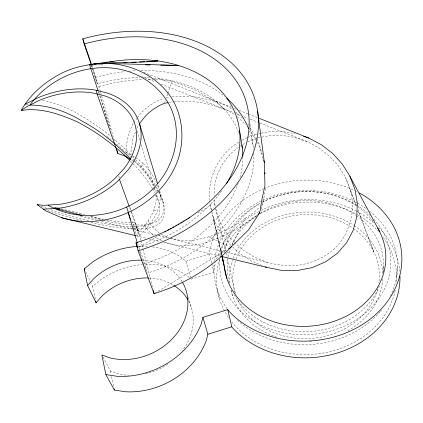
<?xml version="1.0" encoding="UTF-8"?>
<svg xmlns="http://www.w3.org/2000/svg" width="423" height="423" viewBox="0 0 423 423"><rect width="100%" height="100%" fill="white"/><g stroke="black" fill="none" stroke-linecap="round" stroke-linejoin="round"><path stroke-width="0.32" stroke-dasharray="2.12 1.59" d="M152.444 246.9A75.426 62.583 -25.1 0 1 181.298 257.422L185.877 261.261L191.111 279.185L213.901 272.211L213.969 270.154A93.414 79.08 -2.9 0 1 215.513 262.662M211.595 262.842L209.443 254.096L209.522 252.002A96.618 80.465 -3.3 0 1 263.571 188.764M383.048 272.629L383.571 264.867M396.547 276.325L397.578 265.311M261.218 208.798L262.556 204.626L265.501 189.308L265.443 187.78M153.248 185.845C150.747 179.003 146.474 172.817 141.531 167.54L142.995 163.41L137.766 158.852L131.839 155.511M164.499 102.773L165.89 98.839M167.598 94.028L166.292 97.718L169.401 97.269M167.815 93.414L172.177 81.121L195.897 90.189L217.322 102.99L224.401 109.219L226.183 109.747L235.014 114.813M135.455 131.987L132.996 138.12L131.045 151.217L131.262 154.638M136.93 128.306L137.665 126.466L139.156 124.431M133.108 123.468C128.772 132.484 126.028 142.366 126.049 152.391L131.299 155.209L125.901 149.663L113.697 138.749M159.645 191.265C162.998 208.402 151.302 224.306 139.675 235.606L129.406 207.043M155.971 194.998C157.398 209.189 148.425 222.398 138.786 232.016L140.774 240.074M231.899 245.07L245.181 218.342L253.086 213.134L259.711 207.175M133.874 122.421L136.946 118.234M137.332 117.71C143.693 108.605 153.438 101.922 163.875 98.321M261.61 205.478L262.556 204.626M95.312 299.024L92.663 286.371L100.796 279.666A72.893 61.425 -26 0 1 142.123 264.597M245.181 218.342L239.138 222.863L224.544 230.932L209.343 236.695L195.431 240.121L182.128 240.687L171.32 238.641M256.539 216.164L241.004 226.49C218.501 239.571 190.35 252.394 164.394 241.893M238.456 147.347C222.984 157.901 213.329 176.793 214.191 195.542M240.587 145.977L242.183 144.946M242.712 144.608L245.911 142.551M238.752 142.213C218.897 153.803 207.355 177.581 209.782 200.354M241.982 140.14L247.228 137.665M157.975 291.273L226.786 249.792M160.301 234.67L138.707 247.244L144.714 263.54L147.093 272.555M197.811 212.832L208.037 206.879M247.704 141.837L257.258 138.041M247.83 137.427L255.682 134.313L258.157 133.827M133.895 228.885C143.883 229.171 156.341 228.848 162.654 219.754C167.297 210.289 162.157 199.952 159.661 190.641M133.166 226.834L143.857 225.766L152.634 222.953L157.938 217.607C161.655 210.146 158.889 201.782 156.468 194.358M185.877 261.261L209.443 254.096M154.221 188.177L155.5 191.217L157.774 190.546M258.776 133.705L260.631 133.345M261.25 133.224L268.668 131.77L282.167 131.553L295.111 133.583M257.898 137.914L261.113 137.285M261.758 137.158L269.467 135.651L282.157 135.455L294.926 137.475L307.357 141.673L319.037 147.955L329.554 156.161L338.506 166.065L345.512 177.364L356.325 205.731L345.512 177.364M171.891 96.904L176.867 96.185L193.935 96.83C207.513 99.236 221.583 101.657 233.094 109.795M168.491 102.641L173.599 101.895M174.239 101.806C191.196 99.685 208.565 103.048 224.401 109.219M132.404 222.799L135.471 222.778L136.285 227.574L136.254 230.033L135.18 229.033L131.225 219.664M26.252 104.386L29.372 104.608M133.245 228.838C118.461 228.161 103.841 225.671 89.507 222.075M132.05 226.85L117.319 225.671L96.074 222.138M130.564 222.81L115.701 221.525L106.422 220.055M103.386 219.474L88.952 216.253M100.642 219.865L85.272 216.327M103.825 220.505C117.79 223.899 132.14 225.618 146.511 224.814L155.944 221.821L158.324 220.113L161.692 216.671C165.827 208.692 162.765 199.54 159.059 192.026M227.077 252.51C250.03 256.935 272.433 266.902 296.174 265.512C309.959 263.915 323.114 258.559 333.647 249.448C349.916 234.559 356.055 210.791 350.233 189.678M88.513 220.51L82.21 219.151L63.365 213.969L49.829 209.422M80.624 214.308L81.903 214.609M42.559 100.447C68.129 105.084 89.888 120.248 110.213 135.63L111.053 136.38M136.153 235.77L146.966 238.387M149.504 239L160.312 241.618M163.49 242.384L219.722 256M80.497 216.232L97.803 220.515M101.647 221.467L132.41 229.081M133.049 229.24L155.384 234.765M158.572 235.558L168.137 237.922M170.051 238.398L224.518 251.875M134.837 226.807L137.004 227.352L138.057 233.464L138.067 236.23L136.957 235.304L134.948 231.006M56.793 207.719L53.61 206.921L56.724 207.852M61.25 208.83L84.801 214.715M91.162 216.301L103.254 219.326M81.898 220.341L61.858 215.117L46.583 210.236M61.076 209.147L79.984 214.16M46.752 208.391L40.751 206.086M103.053 357.229L110.361 370.855L118.086 373.694A55.704 46.916 -25.9 0 0 128.64 375.301M141.589 76.478L155.077 81.782M161.205 84.193L234.178 112.893M236.637 113.861L240.327 115.31M244.018 116.764L247.709 118.213M250.167 119.18L257.549 122.083M260.008 123.051L307.357 141.673M143.603 72.307L231.349 107.225M234.405 108.441L236.24 109.171M239.296 110.387L247.857 113.798M248.47 114.041L257.639 117.689M267.447 262.503L253.906 256.957L241.707 249.073L235.114 242.828M262.16 265.554L251.881 261.314L238.836 252.827L232.846 247.111M161.454 234.257L168.904 237.848M153.708 209.893L156.949 211.468M208.914 236.785L229.562 246.842M162.072 240.756L156.261 237.916L155.299 237.039M131.601 159.899L133.113 160.761M133.615 161.052L135.127 161.914L141.531 167.54M106.913 136.418L111.164 139.484M89.946 65.036L91.151 66.014L97.258 83.833A126.244 92.87 -18.1 0 1 139.828 77.568M134.392 160.745L127.101 153.263L115.183 142.985M189.134 277.504L186.665 275.399A72.893 61.425 -26 0 0 142.784 264.544M159.254 232.999L151.603 226.115L148.203 220.573M153.375 235.278L147.595 230.001L144.851 225.448M235.775 112.047L242.506 118.229M237.361 116.737L245.663 124.642M234.643 242.384C224.851 232.92 217.924 220.304 215.381 206.905M231.006 245.356C222.043 236.483 215.191 225.036 212.076 212.785M142.995 163.41C148.7 168.83 153.48 175.503 156.436 182.815M130.347 160.967L137.052 167.831L147.014 179.875L152.365 188.362M132.616 156.558L135.249 159.265M135.688 159.714C142.953 167.603 149.916 175.936 155.299 185.258M134.847 161.216C142.107 168.729 149.155 176.655 154.548 185.639M247.651 123.918L248.491 124.843M156.362 186.897L157.811 189.097M158.361 191.545L154.881 186.173M152.692 188.864L154.844 192.555M250.22 127.535L256.465 138.437M249.713 129.449L255.941 140.055M256.761 138.956L258.543 142.07L262.641 156.055M257.168 142.234L258.982 145.417L262.805 158.482M137.279 228.949L138.786 232.016L131.722 212.32M85.61 271.783L90.125 281.121M90.406 281.702L92.663 286.371M158.72 192.084L163.447 203.199M157.631 185.655L159.249 189.493M155.828 194.887L158.789 201.898M133.351 226.955L134.699 230.472M139.146 251.273L139.823 253.097M140.045 253.705L141.398 257.353M141.62 257.961L142.974 261.604M143.196 262.212L144.55 265.861M144.772 266.469L145.676 268.901M118.704 176.026L119.587 178.485M129.734 206.784L131.5 211.706M143.857 225.766L144.116 226.511M91.669 64.841L100.484 91.558M91.532 65.618L92.589 68.706M92.801 69.324L95.55 77.361L97.258 83.833M147.553 227.437L147.828 228.251M126.911 152.687L127.101 153.263M98.755 91.987L99.743 95.043M99.939 95.651L110.62 130.046M98.548 92.151L98.94 93.356M99.717 95.757L109.631 127.519M136.93 130.945L140.024 140.991M141.182 144.761L155.5 191.217M188.156 297.216L191.603 308.404M137.549 243.452L138.707 247.244A129.681 93.626 -17.8 0 0 222.392 189.895M157.969 185.01L159.101 188.78M100.663 92.188L101.552 95.349M101.726 95.984L114.855 142.778M262.974 159.106L263.312 160.349M217.105 289.269L219.696 299.717M140.933 240.708L142.826 248.364M142.985 248.999L152.449 287.27M211.749 263.466L213.901 272.211M214.461 203.103L215.228 206.271L214.461 203.103L214.302 198.694M211.495 210.326L209.882 203.558L211.5 210.585M215.793 208.872L225.877 252.468M226.025 253.107L227.214 258.236M227.363 258.876L235.669 294.773M211.648 211.225L221.636 254.667M221.668 254.694L213.102 217.094L221.578 254.836M231.249 290.199L232.476 295.762M136.835 226.58L137.004 227.352M110.361 370.855L111.027 374.048M111.566 376.607L113.576 386.199M217.158 102.123L217.322 102.99M250.125 124.436L253.218 146.485M216.597 258.976A93.414 79.08 -2.9 0 1 259.299 211.199M261.081 210.31A93.414 79.08 -2.9 0 1 356.097 210.94M356.663 211.23A93.414 79.08 -2.9 0 1 373.921 222.937M378.643 227.363A93.414 79.08 -2.9 0 1 399.709 271.212M188.653 301.16A55.704 46.916 -25.9 0 1 182.63 350.175M167.661 364.261A55.704 46.916 -25.9 0 1 145.184 373.916M149.139 278.022A55.704 46.916 -25.9 0 1 173.144 284.996M383.37 237.52A90.062 76.23 -2.9 0 1 396.251 283.31M395.188 290.305A90.062 76.23 -2.9 0 1 324.615 352.782A90.062 76.23 -2.9 0 1 231.17 321.136M228.505 317.499A90.062 76.23 -2.9 0 1 224.809 311.508M224.497 310.931A90.062 76.23 -2.9 0 1 219.828 259.013M221.139 255.386A90.062 76.23 -2.9 0 1 256.349 215.741M260.277 213.573A90.062 76.23 -2.9 0 1 355.955 213.906M357.07 214.519A90.062 76.23 -2.9 0 1 378.543 231.555M264.164 188.521A96.618 80.465 -3.3 0 1 354.035 190.265M354.633 190.546A96.618 80.465 -3.3 0 1 357.578 192.01M137.787 246.408A75.426 62.583 -25.1 0 1 147.394 246.424M142.54 260.203A57.639 47.794 -25 0 1 181.916 281.348M223.899 260.943A81.02 67.426 -3.4 0 1 223.936 258.316M224.454 252.457A81.02 67.426 -3.4 0 1 260.034 203.553M262.334 202.279A81.02 67.426 -3.4 0 1 357.366 206.598M357.895 206.969A81.02 67.426 -3.4 0 1 373.446 221.784M382.73 279.085A76.669 64.851 -2.9 0 1 346.331 331.621M311.465 341.583A76.669 64.851 -2.9 0 1 308.912 341.731M276.922 337.316A76.669 64.851 -2.9 0 1 230.773 289.565M229.8 283.278A76.669 64.851 -2.9 0 1 232.47 260.267M233.099 258.479A76.669 64.851 -2.9 0 1 353.57 225.258M354.109 225.618A76.669 64.851 -2.9 0 1 382.794 273.935M353.337 228.494A73.322 62.017 -2.9 0 1 378.897 282.902M377.755 288.692A73.322 62.017 -2.9 0 1 311.095 338.442A73.322 62.017 -2.9 0 1 237.234 298.834M234.892 292.304A73.322 62.017 -2.9 0 1 235.537 260.906M236.161 259.103A73.322 62.017 -2.9 0 1 352.803 228.124M356.436 215.661A78.223 65.528 -3.2 0 1 383.101 272.063M379.479 285.879A78.223 65.528 -3.2 0 1 309.731 331.553A78.223 65.528 -3.2 0 1 234.527 295.053M229.197 282.141A78.223 65.528 -3.2 0 1 227.722 259.928M228.24 256.798A78.223 65.528 -3.2 0 1 230.218 249.385M232.068 244.61A78.223 65.528 -3.2 0 1 256.661 215.704M260.372 213.314A78.223 65.528 -3.2 0 1 355.896 215.286M369.602 211.183A91.886 77.028 -3.2 0 1 391.661 293.435M391.391 294.027A91.886 77.028 -3.2 0 1 390.556 295.783M381.578 309.837A91.886 77.028 -3.2 0 1 380.372 311.302M379.96 311.788A91.886 77.028 -3.2 0 1 237.694 320.491M227.183 308.832A91.886 77.028 -3.2 0 1 214.091 264.01M214.345 261.43A91.886 77.028 -3.2 0 1 260.383 201.343M262.741 200.222A91.886 77.028 -3.2 0 1 357.276 202.987M357.837 203.299A91.886 77.028 -3.2 0 1 366.545 208.867M373.842 219.172A85.631 71.519 -3.3 0 1 328.845 331.563A85.631 71.519 -3.3 0 1 219.997 258.649M220.409 255.418A85.631 71.519 -3.3 0 1 259.939 203.278M262.292 202.051A85.631 71.519 -3.3 0 1 356.409 204.917M356.97 205.261A85.631 71.519 -3.3 0 1 370.284 215.513M249.496 131.13A137.438 101.187 -18.1 0 1 253.567 149.594M253.826 153.39A137.438 101.187 -18.1 0 1 147.252 273.158M95.55 77.361A137.438 101.187 -18.1 0 1 125.129 71.598M129.094 71.212A137.438 101.187 -18.1 0 1 136.354 70.736M140.938 70.593A137.438 101.187 -18.1 0 1 224.597 96.412M242.834 156.97A126.244 92.87 -18.1 0 1 239.767 178.136M238.17 183.191A126.244 92.87 -18.1 0 1 144.714 263.54M143.725 77.568A126.244 92.87 -18.1 0 1 150.911 77.837M154.152 78.07A126.244 92.87 -18.1 0 1 238.921 133.488M91.151 66.014A129.681 93.626 -17.8 0 1 96.238 64.671M99.067 86.498A143.249 107.082 -18.4 0 1 143.064 79.566M148.198 79.471A143.249 107.082 -18.4 0 1 152.788 79.519M155.41 79.598A143.249 107.082 -18.4 0 1 172.177 81.121M373.895 252.029L357.964 210.051L373.895 252.029"/><path stroke-width="0.63" d="M359.307 192.93A96.618 80.465 -3.3 0 1 375.888 314.3A96.618 80.465 -3.3 0 1 229.155 311.502L227.727 309.636L202.934 317.335L207.862 334.27L206.265 340.531A72.893 61.425 -26 0 1 125.282 391.751L114.379 390.038L105.856 374.572L101.837 354.955L109.811 357.842A57.639 47.794 -25 0 0 172.187 338.923A57.639 47.794 -25 0 0 182.593 282.479M202.934 317.335L201.258 323.727A75.426 62.583 -25.1 0 1 117.129 376.301L105.856 374.572M231.318 246.244L230.736 247.413A143.249 107.082 -18.4 0 1 154.03 293.652L138.088 250.786L135.995 242.76A144.465 102.657 -17.6 0 0 246.746 103.894A144.465 102.657 -17.6 0 0 84.135 43.981L82.797 38.853A153.914 109.451 -17.7 0 1 255.91 102.778A153.914 109.451 -17.7 0 1 138.088 250.786M129.454 160.047C114.088 144.766 96.433 131.701 77.134 121.798C59.733 114.115 40.397 107.22 21.15 110.54C30.493 93.589 46.081 80.878 63.276 72.407C92.843 58.607 126.445 64.349 157.895 60.933L146.723 61.552M259.944 212.272L248.444 230.022L230.736 247.413L228.478 248.772M139.527 123.923C145.279 114.527 154.104 107.463 164.298 103.334L167.857 102.731M137.137 246.45A75.426 62.583 -25.1 0 0 92.637 262.027L84.198 268.869L87.624 285.588L96.111 302.815L101.457 296.571A55.704 46.916 -25.9 0 1 148.515 277.996M87.624 285.588L93.192 279.217A57.639 47.794 -25 0 1 141.901 260.182M257.824 215L258.68 214.223L260.134 210.955L261.472 201.829L264.951 185.327L264.401 162.749L257.66 111.476M21.15 110.54L26.289 106.971L38.853 100.574A76.299 53.483 -20.2 0 1 92.463 92.923L104.513 95.825A76.299 53.483 -20.2 0 1 124.055 168.56L114.453 178.897A76.299 53.483 -20.2 0 1 58.845 204.436L43.691 205.335L37.182 204.637L45.806 210.892L61.525 217.702L135.513 235.616M155.156 292.97L154.03 293.652L153.237 290.464M164.848 232.021L165.985 231.36M167.688 230.371L168.825 229.705M169.961 229.044L171.098 228.383M172.806 227.389L173.938 226.728M175.645 225.739L176.782 225.073M177.919 224.412L179.056 223.751M180.758 222.757L181.895 222.096M183.032 221.435L184.169 220.774M185.877 219.78L187.014 219.119M188.145 218.458L189.853 217.464M25.005 104.296L37.473 97.962A81.015 56.798 -20.2 0 1 94.207 89.856L106.971 92.912A81.015 56.798 -20.2 0 1 127.984 170.03L117.795 181.055A81.015 56.798 -20.2 0 1 58.601 208.296L43.458 209.189M207.862 334.27L231.793 326.794L233.179 328.629A93.414 79.08 -2.9 0 0 337.665 352.893A93.414 79.08 -2.9 0 0 399.989 276.441M98.162 90.95L89.544 64.714L92.796 64.248M94.096 64.058L113.602 61.266M89.544 64.714L90.855 64.64M123.717 62.821L127.006 62.641M131.606 62.387L136.206 62.133M139.49 61.954L144.751 61.663M175.164 65.38L178.453 65.438L109.171 63.471L93.62 63.921L102.826 64.085M145.57 64.851L150.176 64.931M160.698 65.121L173.848 65.359M109.171 63.471C134.075 64.936 158.509 77.377 171.992 98.771C182.715 116.658 184.571 138.696 178.395 158.482C162.755 205.002 108.177 231.915 61.525 217.702M220.362 256.153L266.395 267.299L281.739 270.445L297.216 270.567L312.1 267.627L325.699 261.774L337.395 253.298L346.686 242.628L353.21 230.297L356.763 216.883L357.303 202.998L354.918 189.213L349.81 176.074L342.281 164.039L332.7 153.507L321.459 144.793L309.002 138.131L258.252 117.932M82.062 215.582L55.397 208.486M57.433 207.878L58.702 208.195M57.967 208.222L59.209 208.592M303.582 136.312L309.002 138.131M96.227 90.342L97.2 94.065L117.874 153.528L124.859 155.976L130.607 159.334M37.182 204.637L38.371 205.118M265.184 266.802L266.395 267.299M48.132 205.07L49.163 205.811C79.286 222.26 117.827 216.851 144.592 196.267C169.041 177.38 183.175 143.894 173.097 113.708C163.807 86.572 136.37 69.166 108.341 67.791C78.509 66.374 48.65 80.254 30.609 104.074L29.991 105.089C48.597 105.057 66.765 111.556 82.464 121.316C100.563 130.95 116.394 144.37 130.681 158.953M349.81 176.074L379.616 231.598M84.198 268.869L84.764 270.033M58.601 208.296L59.236 209.628M135.995 242.76L137.792 247.624M119.434 179.283L129.184 206.424M126.641 206.905L130.464 219.236M82.797 38.853L91.246 63.603M84.135 43.981L91.109 64.381M124.536 155.014L124.859 155.976M128.095 212.499L137.353 242.823M139.416 123.4L157.589 183.751M116.811 149.737L117.874 153.528M263.783 160.37L264.401 162.749M227.727 309.636L231.793 326.794M221.932 255.947L223.989 264.893L221.959 255.973M221.869 256.116L226.897 278.508M95.709 300.917L96.111 302.815M114.11 388.758L114.379 390.038M239.492 130.078L242.31 148.002M264.957 172.61L264.999 173.916M173.679 285.324A55.704 46.916 -25.9 0 1 188.034 300.029M377.776 228.23A81.02 67.426 -3.4 0 1 325.969 323.669A81.02 67.426 -3.4 0 1 224.137 265.533M226.633 98.141A137.438 101.187 -18.1 0 1 248.576 128.698M110.392 61.763A129.681 93.626 -17.8 0 1 226.368 183.82M241.945 145.417A126.244 92.87 -18.1 0 1 242.834 156.32"/></g></svg>
